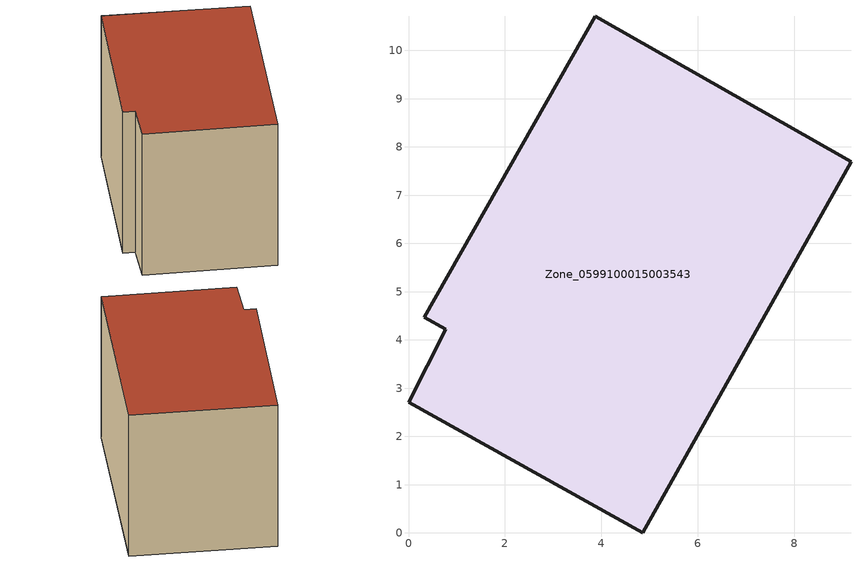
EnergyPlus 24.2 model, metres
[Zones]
Zone_0599100015003543
 floor ground (C_G): 3.87,10.71 9.17,7.7 4.86,0 0,2.71 0.77,4.22 0.33,4.47 z0.73
 wall outside (C_F): 9.17,7.7 3.87,10.71 0.33,4.47 0.77,4.22 0,2.71 4.86,0 9.17,7.7 z0.73:7.58
 roof outside (C_R): 4.86,0 9.17,7.7 3.87,10.71 0.33,4.47 0.77,4.22 0,2.71 z7.58
[BUILDING]
Pand.0599100015003543: North Axis=0; Terrain=City; Loads Convergence Tolerance Value=0.04; Temperature Convergence Tolerance Value=0.4; Solar Distribution=FullExterior; Maximum Number of Warmup Days=25; Minimum Number of Warmup Days=1
[Site:Location]
Rotterdam.The.Hague.AP_ZH_NLD Design_Conditions: Latitude=51.96; Longitude=4.45; Time Zone=1; Elevation=-4.5
[SITE:GROUNDTEMPERATURE:BUILDINGSURFACE]
18, 18, 18, 18, 18, 18, 18, 18, 18, 18, 18, 18
[MATERIAL] Thermal Absorptance=0.9; Solar Absorptance=0.7; Visible Absorptance=0.7
Name | Roughness | Thickness | Conductivity | Density | Specific Heat
G.TI.1946-1964 | MediumSmooth | 0.15 | 1 | 540 | 1210
F.TI.1946-1964 | Rough | 0.3 | 0.857143 | 1920 | 840
R.TI.1946-1964 | MediumRough | 0.2 | 0.277778 | 1500 | 1000
[CONSTRUCTION]
C_G: G.TI.1946-1964
C_F: F.TI.1946-1964
C_R: R.TI.1946-1964
[ZONE]
Zone_0599100015003543: Type=1; Multiplier=1; Ceiling Height=Autocalculate; Volume=Autocalculate; Floor Area=autocalculate; Part of Total Floor Area=Yes
[ZONEINFILTRATION:DESIGNFLOWRATE]
Infil_Zone_0599100015003543: Zone or ZoneList or Space or SpaceList=Zone_0599100015003543; Schedule=AlwaysOn; Design Flow Rate Calculation Method=Flow/Area; Flow Rate per Floor Area=0.003; Constant Term Coefficient=1; Temperature Term Coefficient=0; Velocity Term Coefficient=0; Velocity Squared Term Coefficient=0
[HVACTEMPLATE:ZONE:IDEALLOADSAIRSYSTEM]
Zone_0599100015003543: Maximum Heating Supply Air Temperature=50; Minimum Cooling Supply Air Temperature=13; Maximum Heating Supply Air Humidity Ratio=0.0156; Minimum Cooling Supply Air Humidity Ratio=0.0077; Heating Limit=NoLimit; Cooling Limit=NoLimit; Dehumidification Control Type=ConstantSensibleHeatRatio; Cooling Sensible Heat Ratio=0.7; Dehumidification Setpoint=60; Humidification Control Type=None; Humidification Setpoint=30; Outdoor Air Method=None; Outdoor Air Flow Rate per Person=0.00944; Outdoor Air Flow Rate per Zone Floor Area=0; Outdoor Air Flow Rate per Zone=0; Demand Controlled Ventilation Type=None; Outdoor Air Economizer Type=NoEconomizer; Heat Recovery Type=None; Sensible Heat Recovery Effectiveness=0.7; Latent Heat Recovery Effectiveness=0.65
[ZONECONTROL:THERMOSTAT]
ThermostatControl_Zone_0599100015003543: Zone or ZoneList=Zone_0599100015003543; Control Type Schedule=DualSetpointControlType; Control 1=Thermostat_Zone_0599100015003543; Temperature Difference Between Cutout And Setpoint=0
[THERMOSTATSETPOINT:DUALSETPOINT]
Thermostat_Zone_0599100015003543: Heating Setpoint Temperature Schedule=HeatingSetpoint_Zone_0599100015003543; Cooling Setpoint Temperature Schedule=CoolingSetpoint_Zone_0599100015003543
[SCHEDULE:COMPACT]
HeatingSetpoint_Zone_0599100015003543: Through: 12/31, For: AllDays, Until: 24:00, 21
CoolingSetpoint_Zone_0599100015003543: Through: 12/31, For: AllDays, Until: 24:00, 24
DualSetpointControlType: Through: 12/31, For: AllDays, Until: 24:00, 4
AlwaysOn: Through: 12/31, For: AllDays, Until: 24:00, 1
